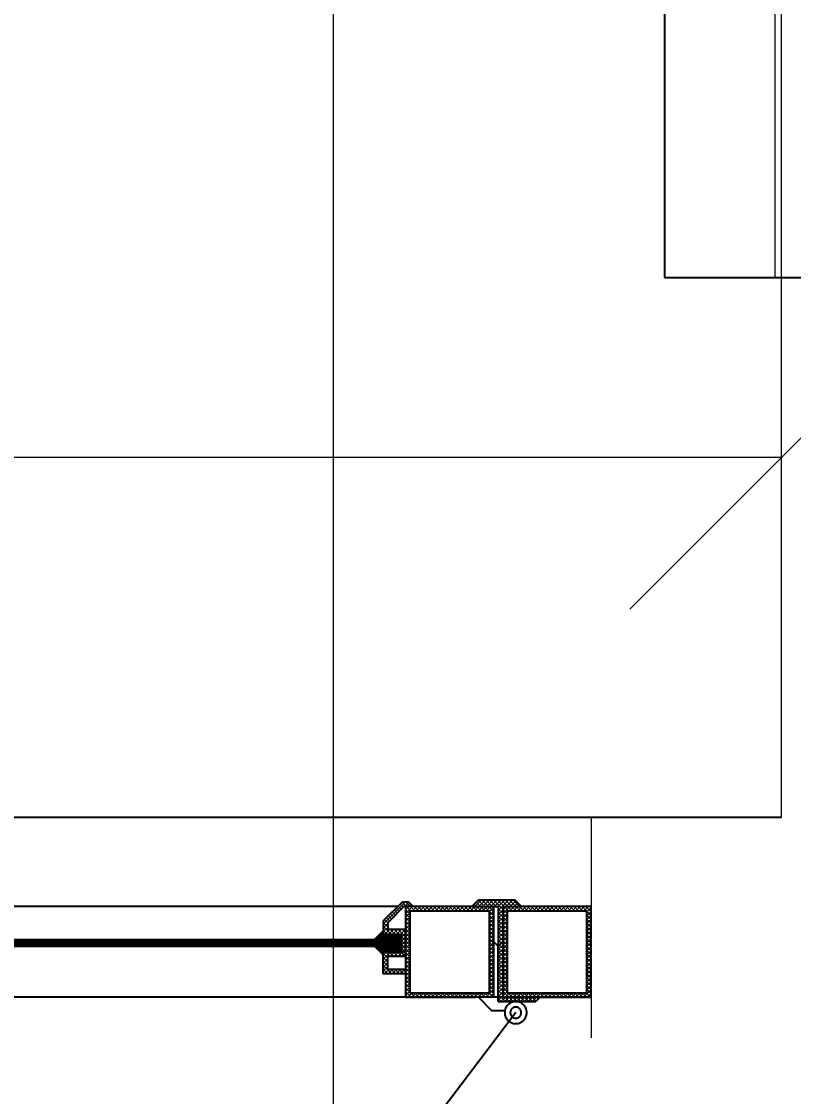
# Model space of a CAD drawing. Header units: metres. Extents: x -355 to 973, y -73 to 238.
# Drawn here: x -50.171 to -49.8211, y 194.7141 to 195.2012 of the extents above; entities that cross this region are included whole.
import ezdxf

# ---------------------------------------------------------------- set-up
doc = ezdxf.new("R2010")
doc.units = ezdxf.units.M
doc.header["$LTSCALE"] = 3
doc.header["$MEASUREMENT"] = 0
for name, pattern in [('1', [30, 6, 6, 6, 6, 6]), ('ACAD_ISO02W100', [15, 12, -3]), ('DASHED2', [0.375, 0.25, -0.125]), ('HIDDEN2', [0.1875, 0.125, -0.0625])]:
    doc.linetypes.add(name, pattern=pattern)
for name, color, linetype in [('01B', 10, 'Continuous'), ('2', 51, 'Continuous'), ('4', 4, 'ACAD_ISO02W100'), ('5', 2, 'Continuous'), ('Ditail', 1, 'Continuous')]:
    doc.layers.add(name, color=color, linetype=linetype)
doc.layers.add('05', color=21, linetype='Continuous', lineweight=5)
doc.layers.add('15', color=63, linetype='DASHED2', lineweight=15)
doc.styles.get("Standard").update_dxf_attribs({"font": 'arial.ttf'})
doc.dimstyles.new('ahmad', dxfattribs={"dimtxt": 0.2, "dimasz": 0.1375, "dimexe": 0, "dimexo": 0.0625, "dimgap": 0.09, "dimtad": 0, "dimzin": 0, "dimdsep": 46, "dimtxsty": 'Standard', "dimblk": 'OBLIQUE', "dimcen": 0.09, "dimclrd": 245, "dimclrt": 61, "dimadec": 0, "dimazin": 0, "dimtfac": 1, "dimtofl": 0, "dimtmove": 0, "dimatfit": 3, "dimldrblk": 'OBLIQUE', "dimfxl": 0, "dimfxlon": 1, "dimtolj": 1, "dimtzin": 0, "dimlwd": 13, "dimarcsym": 0})

# ---------------------------------------------------------------- blocks, each defined once
blk = doc.blocks.new('_Oblique')
at = {"color": 0, "linetype": 'ByBlock', "lineweight": -2}
blk.add_line((-0.5, -0.5), (0.5, 0.5), dxfattribs=at)
blk = doc.blocks.new('*D1219')
at = {"color": 245, "lineweight": 13, "transparency": 16777216}
for p, q in [((-50.02963, 204.84071), (-50.02963, 199.5584)), ((-50.02963, 193.44071), (-50.02963, 198.72301))]:
    blk.add_line(p, q, dxfattribs=at)
at = {"layer": 'Defpoints', "color": 0, "transparency": 16777216}
for p in [(-49.82659, 204.84071), (-50.02963, 193.44071), (-49.82963, 193.44071)]:
    blk.add_point(p, dxfattribs=at)
at = {"color": 245, "lineweight": 13, "transparency": 16777216, "xscale": 0.1375, "yscale": 0.1375, "zscale": 0.1375}
for p, rotation in [((-50.02963, 204.84071), 90), ((-50.02963, 193.44071), 270)]:
    blk.add_blockref('_Oblique', p, dxfattribs=dict(at, rotation=rotation))
at = {"color": 61, "transparency": 16777216, "insert": (-50.02963, 199.14071), "char_height": 0.2, "attachment_point": 5, "rotation": 90}
blk.add_mtext('\\A1;11.40', dxfattribs=at)
blk = doc.blocks.new('ddd')
at = {"layer": '01B', "color": 32}
blk.add_line((1657.26366, 1003.72933), (1657.26366, 1004.02933), dxfattribs=at)
at = {"layer": '15'}
blk.add_line((1655.76366, 1003.77934), (1657.26366, 1003.77934), dxfattribs=at)
at = {"layer": '5', "color": 32}
blk.add_line((1655.76366, 1003.72933), (1657.26366, 1003.72933), dxfattribs=at)
blk = doc.blocks.new('*D1252')
at = {"color": 245, "lineweight": 13, "transparency": 16777216}
for p, q in [((-51.87963, 195.00368), (-51.20532, 195.00368)), ((-49.82659, 195.00368), (-50.5009, 195.00368))]:
    blk.add_line(p, q, dxfattribs=at)
at = {"layer": 'Defpoints', "color": 0, "transparency": 16777216}
for p in [(-49.82659, 195.00368), (-51.87963, 194.84071), (-49.82659, 194.84071)]:
    blk.add_point(p, dxfattribs=at)
at = {"color": 245, "lineweight": 13, "transparency": 16777216, "xscale": 0.1375, "yscale": 0.1375, "zscale": 0.1375, "rotation": 180}
blk.add_blockref('_Oblique', (-51.87963, 195.00368), dxfattribs=at)
at = {"color": 245, "lineweight": 13, "transparency": 16777216, "xscale": 0.1375, "yscale": 0.1375, "zscale": 0.1375}
blk.add_blockref('_Oblique', (-49.82659, 195.00368), dxfattribs=at)
at = {"color": 61, "transparency": 16777216, "insert": (-50.85311, 195.00368), "char_height": 0.2, "attachment_point": 5}
blk.add_mtext('\\A1;2.05', dxfattribs=at)
blk = doc.blocks.new('*X66')
at = {"color": 0}
for p, q in [((20.47, 31.08), (24.02, 34.62)), ((21.35, 31.08), (24.02, 33.74)), ((22.24, 31.08), (24.74, 33.58)), ((23.12, 31.08), (25.62, 33.58)), ((24.01, 31.08), (26.51, 33.58)), ((24.89, 31.08), (27.39, 33.58)), ((25.58, 25.58), (32.02, 32.02)), ((25.77, 31.08), (28.27, 33.58)), ((26.46, 25.58), (32.02, 31.13)), ((26.66, 31.08), (29.16, 33.58)), ((27.34, 25.58), (32.02, 30.25)), ((27.54, 31.08), (30.04, 33.58)), ((28.02, 30.67), (30.93, 33.58)), ((28.02, 29.78), (31.81, 33.58)), ((28.02, 28.9), (32.02, 32.9)), ((28.23, 25.58), (32.02, 29.36)), ((20.11, 28.06), (20.12, 28.08)), ((20.55, 27.62), (21.01, 28.08)), ((20.99, 27.18), (21.89, 28.08)), ((21.43, 26.74), (22.77, 28.08)), ((21.88, 26.29), (23.66, 28.08)), ((22.32, 25.85), (24.54, 28.08)), ((22.76, 25.41), (25.43, 28.08)), ((23.2, 24.97), (26.31, 28.08)), ((23.64, 24.53), (24.02, 24.9)), ((24.69, 25.58), (27.19, 28.08)), ((29.11, 25.58), (32.02, 28.48)), ((30, 25.58), (32.02, 27.6)), ((30.88, 25.58), (32.02, 26.71)), ((31.76, 25.58), (32.02, 25.83))]:
    blk.add_line(p, q, dxfattribs=at)
blk = doc.blocks.new('dfgdfg')
for p, q in [((191.815, -169.4684), (191.815, -170.08423)), ((191.85602, -169.55608), (191.85602, -169.55689)), ((191.85602, -169.55689), (191.85602, -169.55608)), ((191.85602, -169.55608), (191.85602, -170.08071))]:
    blk.add_line(p, q)
at = {"layer": '05'}
for p, q in [((191.89653, -169.4684), (191.79653, -169.4684)), ((191.81674, -169.4684), (191.815, -169.47014)), ((191.81851, -169.4684), (191.815, -169.47191)), ((191.817, -169.47064), (191.815, -169.46864)), ((191.81853, -169.4704), (191.81652, -169.4684)), ((191.82028, -169.4684), (191.81827, -169.4704)), ((191.82029, -169.4704), (191.81829, -169.4684)), ((191.82205, -169.4684), (191.82004, -169.4704)), ((191.82206, -169.4704), (191.82006, -169.4684)), ((191.82381, -169.4684), (191.82181, -169.4704)), ((191.82383, -169.4704), (191.82183, -169.4684)), ((191.82558, -169.4684), (191.82358, -169.4704)), ((191.8256, -169.4704), (191.82359, -169.4684)), ((191.82735, -169.4684), (191.82534, -169.4704)), ((191.82737, -169.4704), (191.82536, -169.4684)), ((191.82912, -169.4684), (191.82711, -169.4704)), ((191.82913, -169.4704), (191.82713, -169.4684)), ((191.83088, -169.4684), (191.82888, -169.4704)), ((191.8309, -169.4704), (191.8289, -169.4684)), ((191.83265, -169.4684), (191.83065, -169.4704)), ((191.83267, -169.4704), (191.83067, -169.4684)), ((191.83442, -169.4684), (191.83242, -169.4704)), ((191.83444, -169.4704), (191.83243, -169.4684)), ((191.83619, -169.4684), (191.83418, -169.4704)), ((191.8362, -169.4704), (191.8342, -169.4684)), ((191.83796, -169.4684), (191.83595, -169.4704)), ((191.83797, -169.4704), (191.83597, -169.4684)), ((191.83972, -169.4684), (191.83772, -169.4704)), ((191.83974, -169.4704), (191.83774, -169.4684)), ((191.84149, -169.4684), (191.83949, -169.4704)), ((191.84151, -169.4704), (191.8395, -169.4684)), ((191.84326, -169.4684), (191.84125, -169.4704)), ((191.84328, -169.4704), (191.84127, -169.4684)), ((191.84503, -169.4684), (191.84302, -169.4704)), ((191.84504, -169.4704), (191.84304, -169.4684)), ((191.84679, -169.4684), (191.84479, -169.4704)), ((191.84681, -169.4704), (191.84481, -169.4684)), ((191.84856, -169.4684), (191.84656, -169.4704)), ((191.84858, -169.4704), (191.84658, -169.4684)), ((191.85033, -169.4684), (191.84833, -169.4704)), ((191.85035, -169.4704), (191.84834, -169.4684)), ((191.8521, -169.4684), (191.85009, -169.4704)), ((191.85211, -169.4704), (191.85011, -169.4684)), ((191.85386, -169.4684), (191.85186, -169.4704)), ((191.85388, -169.4704), (191.85188, -169.4684)), ((191.85563, -169.4684), (191.85363, -169.4704)), ((191.85602, -169.47077), (191.85365, -169.4684)), ((191.85602, -169.469), (191.85541, -169.4684)), ((191.817, -169.47241), (191.815, -169.4704)), ((191.817, -169.47167), (191.815, -169.47368)), ((191.817, -169.47418), (191.815, -169.47217)), ((191.817, -169.47344), (191.815, -169.47544)), ((191.817, -169.47594), (191.815, -169.47394)), ((191.85602, -169.46978), (191.85401, -169.47178)), ((191.85602, -169.47254), (191.85401, -169.47053)), ((191.85602, -169.47154), (191.85401, -169.47355)), ((191.85602, -169.4743), (191.85401, -169.4723)), ((191.85602, -169.47331), (191.85401, -169.47532)), ((191.85602, -169.47607), (191.85401, -169.47407)), ((191.817, -169.47521), (191.815, -169.47721)), ((191.817, -169.47771), (191.815, -169.47571)), ((191.817, -169.47698), (191.815, -169.47898)), ((191.817, -169.47948), (191.815, -169.47748)), ((191.817, -169.47874), (191.815, -169.48075)), ((191.817, -169.48125), (191.815, -169.47924)), ((191.85602, -169.47508), (191.85401, -169.47708)), ((191.85602, -169.47784), (191.85401, -169.47584)), ((191.85602, -169.47685), (191.85401, -169.47885)), ((191.85602, -169.47961), (191.85401, -169.4776)), ((191.85602, -169.47862), (191.85401, -169.48062)), ((191.85602, -169.48137), (191.85401, -169.47937)), ((191.817, -169.48051), (191.815, -169.48251)), ((191.817, -169.48302), (191.815, -169.48101)), ((191.817, -169.48228), (191.815, -169.48428)), ((191.817, -169.48478), (191.815, -169.48278)), ((191.817, -169.48405), (191.815, -169.48605)), ((191.85602, -169.48038), (191.85401, -169.48239)), ((191.85602, -169.48314), (191.85401, -169.48114)), ((191.85602, -169.48215), (191.85401, -169.48416)), ((191.85602, -169.48491), (191.85401, -169.48291)), ((191.85602, -169.48392), (191.85401, -169.48592)), ((191.817, -169.48655), (191.815, -169.48455)), ((191.817, -169.48581), (191.815, -169.48782)), ((191.817, -169.48832), (191.815, -169.48631)), ((191.817, -169.48758), (191.815, -169.48959)), ((191.817, -169.49009), (191.815, -169.48808)), ((191.85602, -169.48668), (191.85401, -169.48467)), ((191.85602, -169.48569), (191.85401, -169.48769)), ((191.85602, -169.48845), (191.85401, -169.48644)), ((191.85602, -169.48745), (191.85401, -169.48946)), ((191.85602, -169.49021), (191.85401, -169.48821)), ((191.815, -169.49312), (191.81299, -169.49513)), ((191.815, -169.49515), (191.81314, -169.4933)), ((191.815, -169.49339), (191.81402, -169.49241)), ((191.815, -169.49162), (191.81491, -169.49153)), ((191.817, -169.48935), (191.815, -169.49135)), ((191.817, -169.49185), (191.815, -169.48985)), ((191.817, -169.49112), (191.815, -169.49312)), ((191.817, -169.49362), (191.815, -169.49162)), ((191.817, -169.49289), (191.815, -169.49489)), ((191.817, -169.49539), (191.815, -169.49339)), ((191.85602, -169.48922), (191.85401, -169.49123)), ((191.85602, -169.49198), (191.85401, -169.48998)), ((191.85602, -169.49099), (191.85401, -169.49299)), ((191.85602, -169.49375), (191.85401, -169.49174)), ((191.85602, -169.49276), (191.85401, -169.49476)), ((191.85602, -169.49552), (191.85401, -169.49351)), ((191.815, -169.49489), (191.81299, -169.49689)), ((191.815, -169.49692), (191.81299, -169.49492)), ((191.815, -169.49666), (191.81299, -169.49866)), ((191.815, -169.49869), (191.81299, -169.49668)), ((191.815, -169.49842), (191.81299, -169.50043)), ((191.815, -169.50046), (191.81299, -169.49845)), ((191.817, -169.49465), (191.815, -169.49666)), ((191.817, -169.49716), (191.815, -169.49515)), ((191.817, -169.49642), (191.815, -169.49842)), ((191.817, -169.49892), (191.815, -169.49692)), ((191.817, -169.49819), (191.815, -169.50019)), ((191.817, -169.50069), (191.815, -169.49869)), ((191.85602, -169.49453), (191.85401, -169.49653)), ((191.85602, -169.49728), (191.85401, -169.49528)), ((191.85602, -169.49629), (191.85401, -169.4983)), ((191.85602, -169.49905), (191.85401, -169.49705)), ((191.85602, -169.49806), (191.85401, -169.50007)), ((191.85602, -169.50082), (191.85401, -169.49882)), ((191.815, -169.50019), (191.81299, -169.5022)), ((191.815, -169.50222), (191.81299, -169.50022)), ((191.815, -169.50196), (191.81299, -169.50396)), ((191.815, -169.50399), (191.81299, -169.50199)), ((191.815, -169.50373), (191.81299, -169.50573)), ((191.815, -169.50576), (191.81299, -169.50376)), ((191.817, -169.49996), (191.815, -169.50196)), ((191.817, -169.50246), (191.815, -169.50046)), ((191.817, -169.50172), (191.815, -169.50373)), ((191.817, -169.50423), (191.815, -169.50222)), ((191.817, -169.50349), (191.815, -169.5055)), ((191.85602, -169.49983), (191.85401, -169.50183)), ((191.85602, -169.50259), (191.85401, -169.50058)), ((191.85602, -169.5016), (191.85401, -169.5036)), ((191.85602, -169.50436), (191.85401, -169.50235)), ((191.85602, -169.50336), (191.85401, -169.50537)), ((191.85681, -169.50081), (191.85602, -169.5016)), ((191.85902, -169.50383), (191.85602, -169.50082)), ((191.85769, -169.50169), (191.85602, -169.50336)), ((191.85858, -169.50257), (191.85602, -169.50513)), ((191.85902, -169.50559), (191.85602, -169.50259)), ((191.815, -169.5055), (191.81299, -169.5075)), ((191.815, -169.50753), (191.81299, -169.50552)), ((191.815, -169.50726), (191.81299, -169.50927)), ((191.81618, -169.51048), (191.81299, -169.50729)), ((191.81555, -169.50848), (191.81355, -169.51048)), ((191.817, -169.506), (191.815, -169.50399)), ((191.817, -169.50526), (191.815, -169.50726)), ((191.81771, -169.50848), (191.815, -169.50576)), ((191.81594, -169.50848), (191.815, -169.50753)), ((191.81732, -169.50848), (191.81532, -169.51048)), ((191.81756, -169.50647), (191.81555, -169.50848)), ((191.81795, -169.51048), (191.81594, -169.50848)), ((191.81909, -169.50848), (191.81708, -169.51048)), ((191.81932, -169.50647), (191.81732, -169.50848)), ((191.81948, -169.50848), (191.81748, -169.50647)), ((191.81972, -169.51048), (191.81771, -169.50848)), ((191.82086, -169.50848), (191.81885, -169.51048)), ((191.82109, -169.50647), (191.81909, -169.50848)), ((191.82125, -169.50848), (191.81924, -169.50647)), ((191.82148, -169.51048), (191.81948, -169.50848)), ((191.82262, -169.50848), (191.82062, -169.51048)), ((191.82286, -169.50647), (191.82086, -169.50848)), ((191.82302, -169.50848), (191.82101, -169.50647)), ((191.82325, -169.51048), (191.82125, -169.50848)), ((191.82439, -169.50848), (191.82239, -169.51048)), ((191.82463, -169.50647), (191.82262, -169.50848)), ((191.82478, -169.50848), (191.82278, -169.50647)), ((191.82502, -169.51048), (191.82302, -169.50848)), ((191.82616, -169.50848), (191.82416, -169.51048)), ((191.8264, -169.50647), (191.82439, -169.50848)), ((191.82655, -169.50848), (191.82455, -169.50647)), ((191.82679, -169.51048), (191.82478, -169.50848)), ((191.82793, -169.50848), (191.82592, -169.51048)), ((191.82816, -169.50647), (191.82616, -169.50848)), ((191.82832, -169.50848), (191.82631, -169.50647)), ((191.82855, -169.51048), (191.82655, -169.50848)), ((191.8297, -169.50848), (191.82769, -169.51048)), ((191.82993, -169.50647), (191.82793, -169.50848)), ((191.83009, -169.50848), (191.82808, -169.50647)), ((191.83032, -169.51048), (191.82832, -169.50848)), ((191.83146, -169.50848), (191.82946, -169.51048)), ((191.8317, -169.50647), (191.8297, -169.50848)), ((191.83185, -169.50848), (191.82985, -169.50647)), ((191.83209, -169.51048), (191.83009, -169.50848)), ((191.83323, -169.50848), (191.83123, -169.51048)), ((191.83347, -169.50647), (191.83146, -169.50848)), ((191.83362, -169.50848), (191.83162, -169.50647)), ((191.83386, -169.51048), (191.83185, -169.50848)), ((191.835, -169.50848), (191.83299, -169.51048)), ((191.83523, -169.50647), (191.83323, -169.50848)), ((191.83539, -169.50848), (191.83339, -169.50647)), ((191.83563, -169.51048), (191.83362, -169.50848)), ((191.83677, -169.50848), (191.83476, -169.51048)), ((191.837, -169.50647), (191.835, -169.50848)), ((191.83716, -169.50848), (191.83515, -169.50647)), ((191.83739, -169.51048), (191.83539, -169.50848)), ((191.83853, -169.50848), (191.83653, -169.51048)), ((191.83877, -169.50647), (191.83677, -169.50848)), ((191.83893, -169.50848), (191.83692, -169.50647)), ((191.8386, -169.50992), (191.83716, -169.50848)), ((191.8403, -169.50848), (191.8383, -169.51048)), ((191.84054, -169.50647), (191.83853, -169.50848)), ((191.84069, -169.50848), (191.83869, -169.50647)), ((191.83949, -169.50904), (191.83893, -169.50848)), ((191.84207, -169.50848), (191.84007, -169.51048)), ((191.84231, -169.50647), (191.8403, -169.50848)), ((191.84246, -169.50848), (191.84046, -169.50647)), ((191.8427, -169.51048), (191.84069, -169.50848)), ((191.84384, -169.50848), (191.84183, -169.51048)), ((191.84407, -169.50647), (191.84207, -169.50848)), ((191.84423, -169.50848), (191.84222, -169.50647)), ((191.84446, -169.51048), (191.84246, -169.50848)), ((191.8456, -169.50848), (191.8436, -169.51048)), ((191.84584, -169.50647), (191.84384, -169.50848)), ((191.846, -169.50848), (191.84399, -169.50647)), ((191.84623, -169.51048), (191.84423, -169.50848)), ((191.84737, -169.50848), (191.84537, -169.51048)), ((191.84761, -169.50647), (191.8456, -169.50848)), ((191.84776, -169.50848), (191.84576, -169.50647)), ((191.848, -169.51048), (191.846, -169.50848)), ((191.84914, -169.50848), (191.84714, -169.51048)), ((191.84938, -169.50647), (191.84737, -169.50848)), ((191.84953, -169.50848), (191.84753, -169.50647)), ((191.84977, -169.51048), (191.84776, -169.50848)), ((191.85091, -169.50848), (191.8489, -169.51048)), ((191.85114, -169.50647), (191.84914, -169.50848)), ((191.8513, -169.50848), (191.8493, -169.50647)), ((191.85154, -169.51048), (191.84953, -169.50848)), ((191.85268, -169.50848), (191.85067, -169.51048)), ((191.85291, -169.50647), (191.85091, -169.50848)), ((191.85307, -169.50848), (191.85106, -169.50647)), ((191.8533, -169.51048), (191.8513, -169.50848)), ((191.85444, -169.50848), (191.85244, -169.51048)), ((191.85602, -169.50513), (191.85268, -169.50848)), ((191.85484, -169.50848), (191.85283, -169.50647)), ((191.85507, -169.51048), (191.85307, -169.50848)), ((191.85602, -169.50612), (191.85401, -169.50412)), ((191.85602, -169.50789), (191.85401, -169.50589)), ((191.85902, -169.50566), (191.85421, -169.51048)), ((191.85602, -169.5069), (191.85444, -169.50848)), ((191.85902, -169.51266), (191.85484, -169.50848)), ((191.85902, -169.50743), (191.85598, -169.51048)), ((191.85902, -169.50389), (191.85602, -169.5069)), ((191.85902, -169.50736), (191.85602, -169.50436)), ((191.85902, -169.50913), (191.85602, -169.50612)), ((191.85902, -169.5109), (191.85602, -169.50789)), ((191.81441, -169.51048), (191.81299, -169.50906)), ((191.81508, -169.51248), (191.815, -169.51257)), ((191.81685, -169.51248), (191.815, -169.51433)), ((191.81862, -169.51248), (191.815, -169.5161)), ((191.817, -169.51483), (191.815, -169.51283)), ((191.81842, -169.51449), (191.81642, -169.51248)), ((191.82019, -169.51449), (191.81818, -169.51248)), ((191.82038, -169.51248), (191.81838, -169.51449)), ((191.82196, -169.51449), (191.81995, -169.51248)), ((191.82215, -169.51248), (191.82015, -169.51449)), ((191.82372, -169.51449), (191.82172, -169.51248)), ((191.82392, -169.51248), (191.82192, -169.51449)), ((191.82549, -169.51449), (191.82349, -169.51248)), ((191.82569, -169.51248), (191.82368, -169.51449)), ((191.82726, -169.51449), (191.82526, -169.51248)), ((191.82745, -169.51248), (191.82545, -169.51449)), ((191.82903, -169.51449), (191.82702, -169.51248)), ((191.82922, -169.51248), (191.82722, -169.51449)), ((191.8308, -169.51449), (191.82879, -169.51248)), ((191.83099, -169.51248), (191.82899, -169.51449)), ((191.83256, -169.51449), (191.83056, -169.51248)), ((191.83276, -169.51248), (191.83075, -169.51449)), ((191.83433, -169.51449), (191.83233, -169.51248)), ((191.83453, -169.51248), (191.83252, -169.51449)), ((191.8361, -169.51449), (191.83409, -169.51248)), ((191.83629, -169.51248), (191.83429, -169.51449)), ((191.83787, -169.51449), (191.83586, -169.51248)), ((191.83806, -169.51248), (191.83606, -169.51449)), ((191.83963, -169.51449), (191.83763, -169.51248)), ((191.83983, -169.51248), (191.83783, -169.51449)), ((191.83916, -169.51048), (191.8386, -169.50992)), ((191.8414, -169.51449), (191.8394, -169.51248)), ((191.84093, -169.51048), (191.83949, -169.50904)), ((191.8416, -169.51248), (191.83959, -169.51449)), ((191.84317, -169.51449), (191.84117, -169.51248)), ((191.84336, -169.51248), (191.84136, -169.51449)), ((191.84494, -169.51449), (191.84293, -169.51248)), ((191.84513, -169.51248), (191.84313, -169.51449)), ((191.8467, -169.51449), (191.8447, -169.51248)), ((191.8469, -169.51248), (191.8449, -169.51449)), ((191.84847, -169.51449), (191.84647, -169.51248)), ((191.84867, -169.51248), (191.84666, -169.51449)), ((191.85024, -169.51449), (191.84824, -169.51248)), ((191.85044, -169.51248), (191.84843, -169.51449)), ((191.85201, -169.51449), (191.85, -169.51248)), ((191.8522, -169.51248), (191.8502, -169.51449)), ((191.85378, -169.51449), (191.85177, -169.51248)), ((191.85397, -169.51248), (191.85197, -169.51449)), ((191.85602, -169.51496), (191.85354, -169.51248)), ((191.85574, -169.51248), (191.85374, -169.51449)), ((191.85602, -169.51319), (191.85531, -169.51248)), ((191.85902, -169.5092), (191.85602, -169.5122)), ((191.85902, -169.51096), (191.85602, -169.51397)), ((191.85902, -169.51443), (191.85602, -169.51143)), ((191.85902, -169.51273), (191.85602, -169.51574)), ((191.85902, -169.5162), (191.85602, -169.51319)), ((191.817, -169.5166), (191.815, -169.5146)), ((191.817, -169.51587), (191.815, -169.51787)), ((191.817, -169.51837), (191.815, -169.51637)), ((191.817, -169.51763), (191.815, -169.51964)), ((191.817, -169.52014), (191.815, -169.51813)), ((191.85602, -169.51397), (191.85401, -169.51597)), ((191.85602, -169.51673), (191.85401, -169.51473)), ((191.85602, -169.51574), (191.85401, -169.51774)), ((191.85602, -169.5185), (191.85401, -169.51649)), ((191.85602, -169.51751), (191.85401, -169.51951)), ((191.85602, -169.52027), (191.85401, -169.51826)), ((191.85902, -169.5145), (191.85602, -169.51751)), ((191.85902, -169.51797), (191.85602, -169.51496)), ((191.85902, -169.51627), (191.85602, -169.51927)), ((191.85891, -169.51962), (191.85602, -169.51673)), ((191.85902, -169.51804), (191.85602, -169.52104)), ((191.817, -169.5194), (191.815, -169.52141)), ((191.817, -169.52191), (191.815, -169.5199)), ((191.817, -169.52117), (191.815, -169.52317)), ((191.817, -169.52367), (191.815, -169.52167)), ((191.817, -169.52294), (191.815, -169.52494)), ((191.85602, -169.51927), (191.85401, -169.52128)), ((191.85602, -169.52203), (191.85401, -169.52003)), ((191.85602, -169.52104), (191.85401, -169.52305)), ((191.85602, -169.5238), (191.85401, -169.5218)), ((191.85602, -169.52281), (191.85401, -169.52481)), ((191.85802, -169.5205), (191.85602, -169.5185)), ((191.85714, -169.52138), (191.85602, -169.52027)), ((191.85625, -169.52227), (191.85602, -169.52203)), ((191.817, -169.52544), (191.815, -169.52344)), ((191.817, -169.5247), (191.815, -169.52671)), ((191.817, -169.52721), (191.815, -169.52521)), ((191.817, -169.52647), (191.815, -169.52848)), ((191.817, -169.52898), (191.815, -169.52697)), ((191.85602, -169.52557), (191.85401, -169.52356)), ((191.85602, -169.52458), (191.85401, -169.52658)), ((191.85602, -169.52734), (191.85401, -169.52533)), ((191.85602, -169.52635), (191.85401, -169.52835)), ((191.85602, -169.5291), (191.85401, -169.5271)), ((191.85602, -169.52811), (191.85401, -169.53012)), ((191.817, -169.52824), (191.815, -169.53024)), ((191.817, -169.53074), (191.815, -169.52874)), ((191.817, -169.53001), (191.815, -169.53201)), ((191.817, -169.53251), (191.815, -169.53051)), ((191.817, -169.53178), (191.815, -169.53378)), ((191.817, -169.53428), (191.815, -169.53228)), ((191.85602, -169.53087), (191.85401, -169.52887)), ((191.85602, -169.52988), (191.85401, -169.53188)), ((191.85602, -169.53264), (191.85401, -169.53064)), ((191.85602, -169.53165), (191.85401, -169.53365)), ((191.85602, -169.53441), (191.85401, -169.5324)), ((191.817, -169.53354), (191.815, -169.53555)), ((191.817, -169.53605), (191.815, -169.53404)), ((191.817, -169.53531), (191.815, -169.53732)), ((191.817, -169.53782), (191.815, -169.53581)), ((191.817, -169.53708), (191.815, -169.53908)), ((191.817, -169.53958), (191.815, -169.53758)), ((191.85602, -169.53342), (191.85401, -169.53542)), ((191.85602, -169.53618), (191.85401, -169.53417)), ((191.85602, -169.53518), (191.85401, -169.53719)), ((191.85602, -169.53794), (191.85401, -169.53594)), ((191.85602, -169.53695), (191.85401, -169.53896)), ((191.85602, -169.53971), (191.85401, -169.53771)), ((191.817, -169.53885), (191.815, -169.54085)), ((191.817, -169.54135), (191.815, -169.53935)), ((191.817, -169.54061), (191.815, -169.54262)), ((191.817, -169.54312), (191.815, -169.54112)), ((191.817, -169.54238), (191.815, -169.54439)), ((191.85602, -169.53872), (191.85401, -169.54072)), ((191.85602, -169.54148), (191.85401, -169.53947)), ((191.85602, -169.54049), (191.85401, -169.54249)), ((191.85602, -169.54325), (191.85401, -169.54124)), ((191.85602, -169.54226), (191.85401, -169.54426)), ((191.817, -169.54489), (191.815, -169.54288)), ((191.817, -169.54415), (191.815, -169.54615)), ((191.817, -169.54665), (191.815, -169.54465)), ((191.817, -169.54592), (191.815, -169.54792)), ((191.817, -169.54842), (191.815, -169.54642)), ((191.85602, -169.54501), (191.85401, -169.54301)), ((191.85602, -169.54402), (191.85401, -169.54603)), ((191.85602, -169.54678), (191.85401, -169.54478)), ((191.85602, -169.54579), (191.85401, -169.54779)), ((191.85602, -169.54855), (191.85401, -169.54655)), ((191.85602, -169.54756), (191.85401, -169.54956)), ((191.817, -169.54769), (191.815, -169.54969)), ((191.817, -169.55019), (191.815, -169.54819)), ((191.817, -169.54945), (191.815, -169.55146)), ((191.81761, -169.55256), (191.815, -169.54995)), ((191.81584, -169.55256), (191.815, -169.55172)), ((191.81766, -169.55056), (191.81566, -169.55256)), ((191.81937, -169.55256), (191.81737, -169.55056)), ((191.81943, -169.55056), (191.81743, -169.55256)), ((191.82114, -169.55256), (191.81914, -169.55056)), ((191.8212, -169.55056), (191.81919, -169.55256)), ((191.82291, -169.55256), (191.8209, -169.55056)), ((191.82297, -169.55056), (191.82096, -169.55256)), ((191.82468, -169.55256), (191.82267, -169.55056)), ((191.82473, -169.55056), (191.82273, -169.55256)), ((191.82644, -169.55256), (191.82444, -169.55056)), ((191.8265, -169.55056), (191.8245, -169.55256)), ((191.82821, -169.55256), (191.82621, -169.55056)), ((191.82827, -169.55056), (191.82627, -169.55256)), ((191.82998, -169.55256), (191.82798, -169.55056)), ((191.83004, -169.55056), (191.82803, -169.55256)), ((191.83175, -169.55256), (191.82974, -169.55056)), ((191.83181, -169.55056), (191.8298, -169.55256)), ((191.83352, -169.55256), (191.83151, -169.55056)), ((191.83357, -169.55056), (191.83157, -169.55256)), ((191.83528, -169.55256), (191.83328, -169.55056)), ((191.83534, -169.55056), (191.83334, -169.55256)), ((191.83705, -169.55256), (191.83505, -169.55056)), ((191.83711, -169.55056), (191.8351, -169.55256)), ((191.83882, -169.55256), (191.83681, -169.55056)), ((191.83888, -169.55056), (191.83687, -169.55256)), ((191.84059, -169.55256), (191.83858, -169.55056)), ((191.84064, -169.55056), (191.83864, -169.55256)), ((191.84235, -169.55256), (191.84035, -169.55056)), ((191.84241, -169.55056), (191.84041, -169.55256)), ((191.84412, -169.55256), (191.84212, -169.55056)), ((191.84418, -169.55056), (191.84218, -169.55256)), ((191.84589, -169.55256), (191.84389, -169.55056)), ((191.84595, -169.55056), (191.84394, -169.55256)), ((191.84766, -169.55256), (191.84565, -169.55056)), ((191.84772, -169.55056), (191.84571, -169.55256)), ((191.84943, -169.55256), (191.84742, -169.55056)), ((191.84948, -169.55056), (191.84748, -169.55256)), ((191.85119, -169.55256), (191.84919, -169.55056)), ((191.85125, -169.55056), (191.84925, -169.55256)), ((191.85296, -169.55256), (191.85096, -169.55056)), ((191.85302, -169.55056), (191.85101, -169.55256)), ((191.85473, -169.55256), (191.85272, -169.55056)), ((191.85602, -169.54933), (191.85278, -169.55256)), ((191.85602, -169.55032), (191.85401, -169.54831)), ((191.85602, -169.55209), (191.85401, -169.55008)), ((191.85602, -169.55109), (191.85455, -169.55256)), ((191.85615, -169.5492), (191.85602, -169.54933)), ((191.85703, -169.55008), (191.85602, -169.55109)), ((191.85802, -169.55232), (191.85602, -169.55032)), ((191.85791, -169.55097), (191.85602, -169.55286)), ((191.85802, -169.55408), (191.85602, -169.55209)), ((191.82627, -169.55256), (191.82553, -169.5533)), ((191.82754, -169.55306), (191.82553, -169.55506)), ((191.82754, -169.55542), (191.82553, -169.55342)), ((191.82754, -169.55483), (191.82553, -169.55683)), ((191.82754, -169.55719), (191.82553, -169.55519)), ((191.82754, -169.5566), (191.82553, -169.5586)), ((191.82754, -169.55896), (191.82553, -169.55695)), ((191.82754, -169.55365), (191.82644, -169.55256)), ((191.8351, -169.55256), (191.83355, -169.55412)), ((191.83555, -169.5546), (191.83355, -169.5526)), ((191.83555, -169.55388), (191.83355, -169.55589)), ((191.83555, -169.55637), (191.83355, -169.55436)), ((191.83555, -169.55565), (191.83355, -169.55765)), ((191.83555, -169.55814), (191.83355, -169.55613)), ((191.83555, -169.55283), (191.83528, -169.55256)), ((191.83687, -169.55256), (191.83555, -169.55388)), ((191.83729, -169.55457), (191.83555, -169.55283)), ((191.83864, -169.55256), (191.83664, -169.55457)), ((191.83906, -169.55457), (191.83705, -169.55256)), ((191.84041, -169.55256), (191.8384, -169.55457)), ((191.84082, -169.55457), (191.83882, -169.55256)), ((191.84218, -169.55256), (191.84017, -169.55457)), ((191.84259, -169.55457), (191.84059, -169.55256)), ((191.84394, -169.55256), (191.84194, -169.55457)), ((191.84557, -169.55578), (191.84235, -169.55256)), ((191.84557, -169.5527), (191.84357, -169.55471)), ((191.84557, -169.55447), (191.84357, -169.55647)), ((191.84557, -169.55755), (191.84357, -169.55554)), ((191.84557, -169.55624), (191.84357, -169.55824)), ((191.84557, -169.55932), (191.84357, -169.55731)), ((191.84557, -169.55401), (191.84412, -169.55256)), ((191.85802, -169.55263), (191.84807, -169.56258)), ((191.8536, -169.5585), (191.85218, -169.55709)), ((191.85448, -169.55762), (191.85307, -169.5562)), ((191.85537, -169.55674), (191.85395, -169.55532)), ((191.85625, -169.55585), (191.85483, -169.55444)), ((191.85713, -169.55497), (191.85572, -169.55355)), ((191.82754, -169.55836), (191.82553, -169.56037)), ((191.82939, -169.56258), (191.82553, -169.55872)), ((191.82754, -169.56013), (191.82553, -169.56214)), ((191.82763, -169.56258), (191.82553, -169.56049)), ((191.82886, -169.56058), (191.82685, -169.56258)), ((191.83062, -169.56058), (191.82862, -169.56258)), ((191.83116, -169.56258), (191.82916, -169.56058)), ((191.83239, -169.56058), (191.83039, -169.56258)), ((191.83293, -169.56258), (191.83092, -169.56058)), ((191.83555, -169.55919), (191.83216, -169.56258)), ((191.8347, -169.56258), (191.83269, -169.56058)), ((191.83555, -169.55742), (191.83355, -169.55942)), ((191.83555, -169.5599), (191.83355, -169.5579)), ((191.83555, -169.56167), (191.83355, -169.55967)), ((191.83555, -169.56095), (191.83392, -169.56258)), ((191.84557, -169.55801), (191.84357, -169.56001)), ((191.84707, -169.56258), (191.84357, -169.55908)), ((191.84557, -169.55977), (191.84357, -169.56178)), ((191.8453, -169.56258), (191.84357, -169.56085)), ((191.84653, -169.56058), (191.84453, -169.56258)), ((191.8483, -169.56058), (191.8463, -169.56258)), ((191.84884, -169.56258), (191.84683, -169.56058)), ((191.85006, -169.56204), (191.8486, -169.56058)), ((191.85095, -169.56116), (191.84953, -169.55974)), ((191.85183, -169.56027), (191.85041, -169.55886)), ((191.85272, -169.55939), (191.8513, -169.55797)), ((191.82586, -169.56258), (191.82553, -169.56226))]:
    blk.add_line(p, q, dxfattribs=at)
at = {"layer": '2'}
for p, q in [((191.83868, -170.07822), (191.83868, -169.55857)), ((191.83931, -170.07822), (191.83931, -169.55857)), ((191.83994, -170.07822), (191.83994, -169.55857)), ((191.84056, -170.07822), (191.84056, -169.55857))]:
    blk.add_line(p, q, dxfattribs=at)
at = {"layer": '4'}
for p, q in [((191.815, -169.4684), (191.85602, -169.4684)), ((191.815, -169.49144), (191.815, -169.4684)), ((191.85602, -169.4684), (191.85602, -169.50002)), ((191.817, -169.4704), (191.85401, -169.4704)), ((191.817, -169.50647), (191.817, -169.4704)), ((191.85401, -169.4704), (191.85401, -169.50647)), ((191.815, -169.49144), (191.81299, -169.49345)), ((191.81299, -169.51048), (191.81299, -169.49345)), ((191.815, -169.49645), (191.815, -169.50848)), ((191.85602, -169.50002), (191.85902, -169.50302)), ((191.85902, -169.5195), (191.85902, -169.50302)), ((191.80898, -169.51349), (191.80898, -169.50747)), ((191.85401, -169.50647), (191.817, -169.50647)), ((191.84005, -169.50848), (191.83804, -169.51048)), ((191.815, -169.5195), (191.80898, -169.51349)), ((191.81299, -169.51048), (191.83804, -169.51048)), ((191.85602, -169.51048), (191.82101, -169.51048)), ((191.84005, -169.51248), (191.83804, -169.51048)), ((191.84005, -169.51248), (191.85602, -169.51248)), ((191.85602, -169.51248), (191.85602, -169.51048)), ((191.817, -169.51449), (191.85401, -169.51449)), ((191.817, -169.55056), (191.817, -169.51449)), ((191.85401, -169.51449), (191.85401, -169.55056)), ((191.815, -169.5195), (191.815, -169.52094)), ((191.815, -169.55256), (191.815, -169.52094)), ((191.85602, -169.5225), (191.85902, -169.5195)), ((191.85602, -169.5225), (191.85602, -169.54907)), ((191.85401, -169.55056), (191.817, -169.55056)), ((191.85602, -169.54907), (191.85802, -169.55107)), ((191.85802, -169.55107), (191.85802, -169.55408)), ((191.82553, -169.55256), (191.815, -169.55256)), ((191.82553, -169.55256), (191.82553, -169.56258)), ((191.82754, -169.55256), (191.82754, -169.56058)), ((191.83355, -169.55256), (191.82754, -169.55256)), ((191.83355, -169.56058), (191.83355, -169.55256)), ((191.83555, -169.56258), (191.83555, -169.55256)), ((191.84357, -169.55457), (191.83555, -169.55457)), ((191.84357, -169.56258), (191.84357, -169.55457)), ((191.85602, -169.55256), (191.84557, -169.55256)), ((191.84557, -169.55256), (191.84557, -169.56058)), ((191.85602, -169.55325), (191.84869, -169.56058)), ((191.85802, -169.55408), (191.84952, -169.56258)), ((191.85602, -169.55256), (191.85602, -169.55325)), ((191.82754, -169.56058), (191.83355, -169.56058)), ((191.84106, -169.55857), (191.83806, -169.55857)), ((191.83806, -170.07822), (191.83806, -169.55857)), ((191.84106, -170.07822), (191.84106, -169.55857)), ((191.84869, -169.56058), (191.84557, -169.56058)), ((191.82553, -169.56258), (191.83555, -169.56258)), ((191.83412, -169.56258), (191.83806, -169.56651)), ((191.845, -169.56258), (191.84106, -169.56651)), ((191.84952, -169.56258), (191.84357, -169.56258))]:
    blk.add_line(p, q, dxfattribs=at)
for radius in [0.00501, 0.0025]:
    blk.add_circle((191.80798, -169.50256), radius, dxfattribs=at)
at = {"layer": '5'}
for p, q in [((191.815, -169.50848), (191.815, -169.49144)), ((191.85602, -169.50848), (191.85602, -169.50002)), ((191.85602, -169.50848), (191.815, -169.50848)), ((191.815, -169.51248), (191.84005, -169.51248)), ((191.815, -169.51248), (191.815, -169.5195)), ((191.85602, -169.5225), (191.85602, -169.51248)), ((191.85602, -169.54907), (191.85602, -169.55256)), ((191.82754, -169.55256), (191.82553, -169.55256)), ((191.83555, -169.55256), (191.83355, -169.55256)), ((191.83555, -169.55256), (191.84557, -169.55256))]:
    blk.add_line(p, q, dxfattribs=at)
at = {"layer": 'Ditail', "color": 1, "linetype": 'HIDDEN2', "ltscale": 0.4}
blk.add_line((191.80798, -169.50256), (191.30127, -169.88697), dxfattribs=at)
at = {"layer": '2', "xscale": 0.001001994631451453, "yscale": 0.001001994631451453, "zscale": 0.001001994631451453, "rotation": 90}
blk.add_blockref('*X66', (191.8692, -169.58665), dxfattribs=at)

msp = doc.modelspace()

# ---------------------------------------------------------------- linework, layer by layer
msp.add_line((-52.47963, 194.84071), (-49.82659, 194.84071))
at = {"layer": '05', "color": 0, "linetype": '1'}
msp.add_lwpolyline([(-49.82659, 194.84071), (-49.82659, 202.64071)], dxfattribs=at)

# ---------------------------------------------------------------- block references
at = {"xscale": -1, "rotation": 270}
msp.add_blockref('dfgdfg', (119.55556, 2.94418), dxfattribs=at)
at = {"layer": '05', "rotation": 270}
msp.add_blockref('ddd', (-1053.60897, 1852.34885), dxfattribs=at)

# ---------------------------------------------------------------- dimensions: what is measured, and where the dimension line sits
dim = msp.add_linear_dim(base=(-50.02963, 193.44071), p1=(-49.82659, 204.84071), p2=(-49.82963, 193.44071), angle=90, dimstyle='ahmad')
dim.commit()
dim.dimension.update_dxf_attribs({"geometry": '*D1219', "text_midpoint": (-50.02963, 199.14071)})
dim = msp.add_linear_dim(base=(-49.82659, 195.00368), p1=(-51.87963, 194.84071), p2=(-49.82659, 194.84071), dimstyle='ahmad')
dim.commit()
dim.dimension.update_dxf_attribs({"geometry": '*D1252', "text_midpoint": (-50.85311, 195.00368)})

doc.saveas('drawing.dxf')
